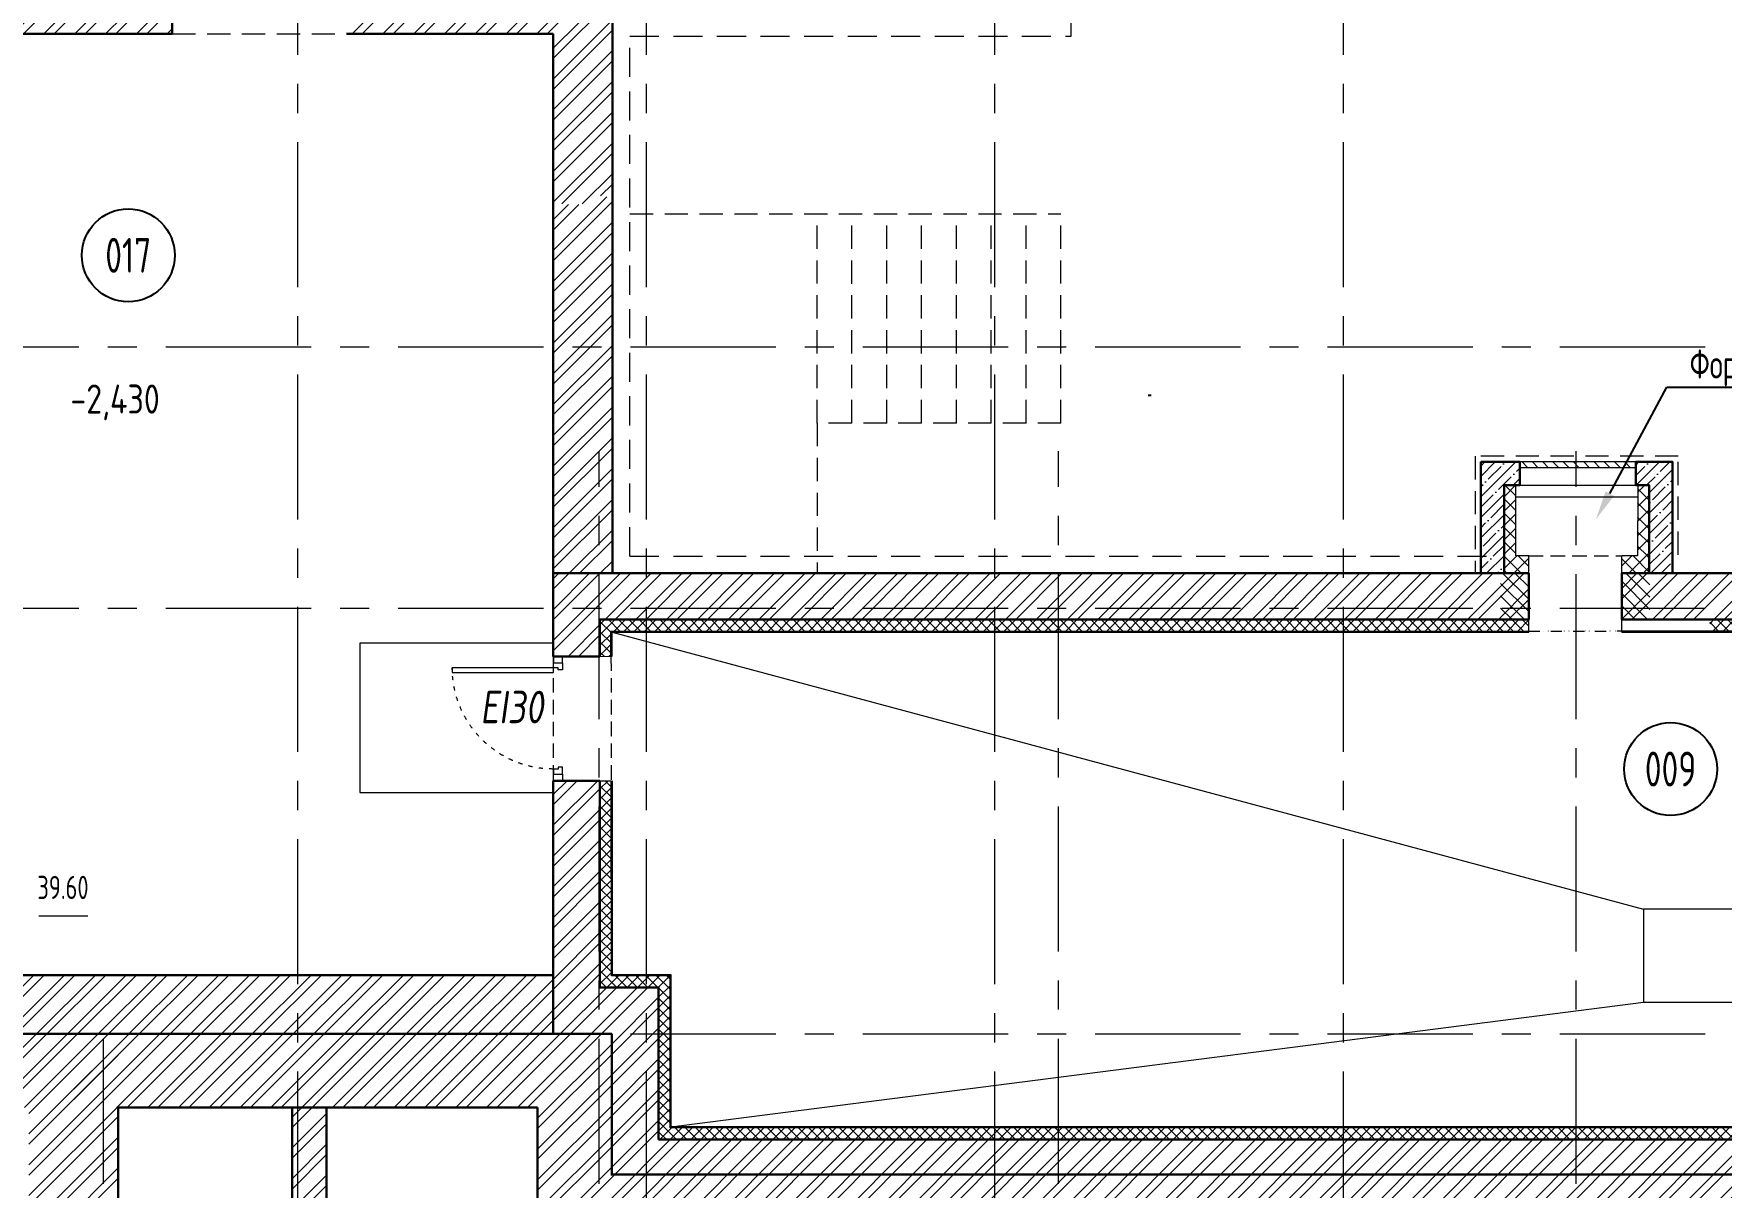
# Model space of a CAD drawing. Header units: millimetres. Extents: x -8689834 to 9419935, y 0 to 233063.
# Drawn here: x -334443 to -319917, y 81366 to 91296 of the extents above; entities that cross this region are included whole.
import ezdxf
from ezdxf import colors
from ezdxf.entities.mleader import LeaderData, LeaderLine
from ezdxf.enums import TextEntityAlignment as Align
from ezdxf.math import Vec2, Vec3

# ---------------------------------------------------------------- set-up
doc = ezdxf.new("R2010")
doc.units = ezdxf.units.MM
doc.header["$MEASUREMENT"] = 0
for name, pattern in [('ACAD_ISO03W100', [30, 12, -18]), ('ADSK_Штриховая_ш2 п1', [3, 2, -1]), ('CENTER', [2, 1.25, -0.25, 0.25, -0.25]), ('TRATTEGGIATA', [0.75, 0.5, -0.25]), ('Штрих', [6.35, 3.175, -3.175])]:
    doc.linetypes.add(name, pattern=pattern)
doc.layers.get('0').update_dxf_attribs({"color": 250, "lineweight": 9})
for name, color, linetype, lineweight in [('1 этаж тонкие линии!', 250, 'Continuous', 0), ('_0', 250, 'Continuous', 9), ('_АР ТЕКСТ', 250, 'Continuous', 25), ('АР штриховка стен', 250, 'Continuous', 9), ('АР_Выноски АПР', 7, 'Continuous', 5), ('АР_Двери', 175, 'Continuous', 18), ('АР_Маркер экспликации', 239, 'Continuous', 13), ('АР_МосжилНии_Стены', 127, 'Continuous', 30), ('АР_Навесной фасад', 190, 'Continuous', 5), ('АР_Номер помещения', 1, 'Continuous', 25), ('АР_Оси', 195, 'Continuous', 9), ('АР_Отметки', 250, 'Continuous', 15), ('АР_Помещения_площадь', 19, 'Continuous', 9), ('АР_Сущ Несущая стена', 216, 'Continuous', 30), ('АР_тонкая линия', 250, 'Continuous', 0), ('АР_Утеплитель', 154, 'Continuous', 9), ('АР_Штриховка кирпич', 250, 'Continuous', 9), ('АР_Штриховка монолит', 250, 'Continuous', 9), ('Подвал', 250, 'Continuous', 30)]:
    doc.layers.add(name, color=color, linetype=linetype, lineweight=lineweight)
doc.layers.add('АР_ПБ_Двери', color=7, linetype='Continuous', lineweight=15, true_color=0xdb0000)
doc.styles.add('ISOCPEUR', font='isocpeur.ttf', dxfattribs={"width": 0.7})
doc.styles.get("Standard").update_dxf_attribs({"font": 'isocpeur.ttf', "width": 0.7})
doc.styles.add('Архитект', font='isocpeur.ttf', dxfattribs={"width": 0.8, "oblique": 8})
pattern_1 = [(45, (-1298418.67, 164822.8), (-132.58252, 132.58252), []), (45, (-1298330.29, 164822.8), (-132.58252, 132.58252), [])]

# ---------------------------------------------------------------- blocks, each defined once
blk = doc.blocks.new('*U252')
for points in [[(-55, -80), (-55, 0), (-115, 0), (-115, -40), (-100, -40), (-100, -80), (-55, -80)], [(0, 0), (0, -80), (-55, -80), (-55, 0), (0, 0)], [(-1070, 0), (-1070, -80), (-1015, -80), (-1015, 0), (-1070, 0)], [(-1015, -80), (-1015, 0), (-955, 0), (-955, -40), (-970, -40), (-970, -80), (-1015, -80)]]:
    blk.add_lwpolyline(points)
blk.add_lwpolyline([(-100, -80), (-100, -950), (-140, -950), (-140, -80)], close=True)
at = {"linetype": 'ACAD_ISO03W100', "ltscale": 3}
blk.add_arc((-100, -80), 870, 180, 270, dxfattribs=at)
blk = doc.blocks.new('*U263')
at = {"layer": 'АР_Номер помещения', "color": 7}
blk.add_circle((-10199, 1914), 400, dxfattribs=at)
at = {"layer": 'АР_Помещения_площадь', "color": 7}
blk.add_line((-3518, -770), (-3940, -770), dxfattribs=at)
at = {"color": 7, "style": 'ISOCPEUR', "width": 0.7, "flags": 1}
blk.add_attdef('КАТЕГОРИЯ', (-499, -2092), '', height=250, dxfattribs=at)
at = {"layer": 'АР_Номер помещения', "color": 7, "style": 'ISOCPEUR', "width": 0.7}
blk.add_attdef('НОМЕР_ПОМЕЩЕНИЯ', text='', height=300, dxfattribs=at).set_placement((-10199, 1914), align=Align.MIDDLE_CENTER)
at = {"layer": 'АР_Помещения_площадь', "color": 7, "lineweight": 30, "width": 0.7, "flags": 104}
blk.add_attdef('ИМЯ_ПОМЕЩЕНИЯ', text='', height=100, dxfattribs=at).set_placement((158, 1217), align=Align.MIDDLE_CENTER)
at = {"layer": 'АР_Помещения_площадь', "color": 7, "style": 'ISOCPEUR', "width": 0.7}
blk.add_attdef('ПЛОЩАДЬ_ПОМЕЩЕНИЯ', text='', height=200, dxfattribs=at).set_placement((-3513, -523), align=Align.MIDDLE_RIGHT)
blk = doc.blocks.new('_DotSmall')
at = {"color": 0, "linetype": 'ByBlock', "const_width": 0.5}
blk.add_lwpolyline([(-0.0625, 0, 1), (0.0625, 0, 1)], format="xyb", close=True, dxfattribs=at)
blk = doc.blocks.new('*U867')
at = {"layer": 'АР_Номер помещения', "color": 7}
blk.add_circle((-11006, 2671), 400, dxfattribs=at)
at = {"layer": 'АР_Помещения_площадь', "color": 7}
blk.add_line((-11353, -3017), (-11775, -3017), dxfattribs=at)
at = {"color": 7, "style": 'ISOCPEUR', "width": 0.7, "flags": 1}
blk.add_attdef('КАТЕГОРИЯ', (-499, -2092), '', height=250, dxfattribs=at)
at = {"layer": 'АР_Номер помещения', "color": 7, "style": 'ISOCPEUR', "width": 0.7}
blk.add_attdef('НОМЕР_ПОМЕЩЕНИЯ', text='', height=300, dxfattribs=at).set_placement((-11006, 2671), align=Align.MIDDLE_CENTER)
at = {"layer": 'АР_Помещения_площадь', "color": 7, "lineweight": 30, "width": 0.7, "flags": 104}
blk.add_attdef('ИМЯ_ПОМЕЩЕНИЯ', text='', height=100, dxfattribs=at).set_placement((158, 1217), align=Align.MIDDLE_CENTER)
at = {"layer": 'АР_Помещения_площадь', "color": 7, "style": 'ISOCPEUR', "width": 0.7}
blk.add_attdef('ПЛОЩАДЬ_ПОМЕЩЕНИЯ', text='', height=200, dxfattribs=at).set_placement((-11348, -2770), align=Align.MIDDLE_RIGHT)

msp = doc.modelspace()

# ---------------------------------------------------------------- hatches: boundary and pattern name
at = {"layer": '1 этаж тонкие линии!', "ltscale": 100, "transparency": 33554559}
h = msp.add_hatch(dxfattribs=at)
h.set_pattern_fill('ANSI37', scale=500, style=0)
h.paths.add_polyline_path([(-312975.754, 86253.449), (-312975.76, 86154.645), (-314046.576, 86154.332), (-314046.732, 86252.664), (-320016.385, 86252.576), (-320016.688, 86154.332), (-321574.363, 86154.152), (-321574.389, 86252.637), (-329569.439, 86252.563), (-329569.439, 85936.108), (-329469.908, 85936.229), (-329474.543, 85936.263), (-329472.59, 84864.982), (-329569.454, 84865.047), (-329569.454, 83085.565), (-329065.818, 83085.5), (-329065.818, 81775.682), (-312753.3, 81775.682), (-312753.3, 86252.63)])
h.paths.add_polyline_path([(-314046.576, 86154.332), (-314052.677, 86154.332), (-329474.313, 86153.756), (-329470.35, 83185.5), (-328965.818, 83185.81), (-328965.818, 81875.993), (-312853.3, 81875.682), (-312853.327, 86154.686)], flags=16)
at = {"layer": '_0', "lineweight": 9, "ltscale": 500, "transparency": 33554636}
h = msp.add_hatch(dxfattribs=at)
h.set_pattern_fill('ANSI31', color=256, scale=500, angle=-90)
h.set_pattern_definition([(315, (-387247.02, -56520.707), (44.194174, 44.194174), [])])
h.paths.add_polyline_path([(-321987.011, 87609.239), (-321937.011, 87609.212), (-321937.011, 87609.068), (-321652.006, 87609.113), (-321652.006, 87559.408), (-320653.094, 87559.476), (-320653.094, 87609.344)])
at = {"layer": 'АР штриховка стен', "ltscale": 100}
h = msp.add_hatch(dxfattribs=at)
h.set_pattern_fill('ANSI31', color=1, scale=600, angle=-90)
h.set_pattern_definition([(315, (-231262.965, 933633.57), (53.0330086, 53.0330086), [])])
h.paths.add_polyline_path([(-320774.18, 86252.857), (-320774.177, 86650.462), (-320532.646, 86650.242), (-320532.649, 86252.637)])
h.paths.add_polyline_path([(-321816.935, 86252.637), (-321816.935, 86650.242), (-321574.36, 86650.242), (-321574.36, 86252.637)])
at = {"layer": 'АР_Утеплитель', "ltscale": 100}
h = msp.add_hatch(dxfattribs=at)
h.set_pattern_fill('ANSI37', color=256, scale=700, angle=90)
h.paths.add_polyline_path([(-321786.993, 87408.622), (-321787.005, 86800.641), (-321686.997, 86800.641), (-321687.002, 87409.38)])
h = msp.add_hatch(dxfattribs=at)
h.set_pattern_fill('ANSI37', color=256, scale=700, angle=90)
h.paths.add_polyline_path([(-320637.25, 87408.684), (-320637.228, 86800.768), (-320536.918, 86800.659), (-320536.957, 87409.334)])
h = msp.add_hatch(dxfattribs=at)
h.set_pattern_fill('ANSI37', color=256, scale=700, angle=90)
h.paths.add_polyline_path([(-321787, 86800.088), (-321787.013, 86650.846), (-321574.358, 86650.682), (-321574.363, 86800.682)])
h = msp.add_hatch(dxfattribs=at)
h.set_pattern_fill('ANSI37', color=256, scale=700, angle=90)
h.paths.add_polyline_path([(-320774.171, 86800.682), (-320774.186, 86650.682), (-320536.884, 86652.28), (-320536.886, 86800.561)])
at = {"layer": 'АР_Штриховка кирпич', "ltscale": 100}
h = msp.add_hatch(dxfattribs=at)
h.set_pattern_fill('ANSI32', color=256, scale=500)
h.set_pattern_definition(pattern_1)
h.paths.add_polyline_path([(-329581.106, 89825.798), (-329581.553, 89825.798)])
h.paths.add_polyline_path([(-329581.106, 89900), (-329462.192, 89900), (-329462.192, 91425.682), (-325662.036, 91425.682), (-325662.036, 91935.682), (-326172.071, 91935.682), (-329171.994, 91935.682), (-329172.092, 92315.338), (-329681.98, 92315.338), (-329682.036, 91935.682), (-331750.926, 91935.682), (-331750.926, 91295.682), (-329972.192, 91295.682), (-329972.192, 89830.5), (-329651.106, 89830.5)])
h = msp.add_hatch(dxfattribs=at)
h.set_pattern_fill('ANSI32', color=256, scale=500)
h.set_pattern_definition(pattern_1)
h.paths.add_polyline_path([(-335492.192, 83192.411), (-334852.192, 83192.411), (-334852.192, 91294.874), (-333250.926, 91296.087), (-333250.926, 91935.278), (-335492.192, 91935.682)])
h = msp.add_hatch(dxfattribs=at)
h.set_pattern_fill('ANSI32', color=256, scale=500)
h.set_pattern_definition([(45, (-15289.27, 0), (-132.58252, 132.58252), []), (45, (-15200.88, 0), (-132.58252, 132.58252), [])])
h.paths.add_polyline_path([(-329462.192, 89890.798), (-329581.106, 89890.798), (-329581.106, 89825.798), (-329651.106, 89825.798), (-329972.192, 89825.798), (-329972.192, 88600.682), (-329462.192, 88600.682)])
h.paths.add_polyline_path([(-329462.192, 88600.682), (-329972.192, 88600.682), (-329972.192, 86650.682), (-329877.01, 86650.682), (-329462.192, 86650.682)])
h = msp.add_hatch(dxfattribs=at)
h.set_pattern_fill('ANSI32', color=256, scale=500)
h.paths.add_polyline_path([(-329971.818, 86650.704), (-321575.888, 86650.661), (-321574.36, 86252.637), (-329569.508, 86258.559), (-329569.508, 85936.071), (-329971.818, 85936.071)])
h = msp.add_hatch(dxfattribs=at)
h.set_pattern_fill('ANSI32', color=256, scale=500)
h.paths.add_polyline_path([(-320774.88, 86650.693), (-314046.609, 86650.682), (-314046.609, 86252.637), (-320773.476, 86252.626)])
h = msp.add_hatch(dxfattribs=at)
h.set_pattern_fill('ANSI32', color=256, scale=500)
h.paths.add_polyline_path([(-329468.316, 82685.682), (-329972.026, 82685.682), (-329971.609, 84865.189), (-329569.454, 84865.112), (-329569.454, 83085.5), (-329065.818, 83085.5), (-329065.818, 81775.682), (-296113.817, 81775.661), (-296113.817, 83086), (-295478.348, 83086), (-295478.348, 86252.637), (-295076.831, 86252.633), (-295076.831, 82685.682), (-295715.317, 82685.682), (-295715.317, 81707.5), (-295705.291, 80957.162), (-329468.316, 80969.003)])
h = msp.add_hatch(dxfattribs=at)
h.set_pattern_fill('ANSI32', color=256, scale=500)
h.paths.add_polyline_path([(-346852.069, 83700.689), (-347492.006, 83700.682), (-347492.014, 82045.67), (-340491.827, 82045.695), (-340491.827, 82685.68), (-329971.818, 82685.68), (-329971.818, 83192.411), (-341131.827, 83192.405), (-341131.827, 82685.689), (-346851.951, 82685.676)])
h = msp.add_hatch(dxfattribs=at)
h.set_pattern_fill('ANSI32', color=256, scale=500)
h.paths.add_polyline_path([(-339853.318, 82050.5), (-330106.827, 82051.497), (-330106.828, 80969.207), (-329468.316, 80969.003), (-329468.316, 82685.682), (-329576.827, 82685.682), (-329971.818, 82685.755), (-340493.318, 82685.682), (-340493.318, 64815.685), (-346842.012, 64815.685), (-346842.012, 55105.682), (-333741.706, 55105.68), (-333741.706, 61455.681), (-332347.87, 61455.684), (-332347.87, 62094), (-334239.751, 62094), (-334239.751, 55506.503), (-346441.827, 55506.497), (-346441.082, 64414.997), (-340492.572, 64415.003), (-340517.573, 61455.682), (-334214.005, 61455.682), (-334225.318, 62094.728), (-339853.263, 62094.728), (-339853.372, 64904.622)])
h = msp.add_hatch(dxfattribs=at)
h.set_pattern_fill('ANSI32', color=256, scale=500)
h.paths.add_polyline_path([(-333716.86, 82685.681), (-334136.666, 82685.681), (-334136.666, 62094), (-333716.794, 62094)])
h.paths.add_polyline_path([(-334136.666, 82685.682), (-334484.741, 82685.681), (-334484.741, 62094), (-334136.666, 62094)])
h = msp.add_hatch(dxfattribs=at)
h.set_pattern_fill('ANSI32', color=256, scale=500)
h.paths.add_polyline_path([(-332219.797, 75648.813), (-332218.616, 82051.51), (-331922.35, 82051.488), (-331922.119, 75607.235), (-332221.997, 75607.235), (-332219.297, 75648.769)])
at = {"layer": 'АР_Штриховка монолит', "ltscale": 100}
h = msp.add_hatch(dxfattribs=at)
h.set_pattern_fill('ANSI35', color=256, scale=500)
h.set_pattern_definition([(45, (-134938.16, 0), (-88.38835, 88.38835), []), (45, (-134849.77, 0), (-88.38835, 88.38835), [156.25, -31.25, 0, -31.25])])
h.paths.add_polyline_path([(-321167.01, 87559.381), (-321167.01, 87409.135), (-321652.005, 87409.135), (-321652.006, 87559.381)], flags=16)
h.paths.add_polyline_path([(-320653.094, 87559.391), (-320653.09, 87409.202), (-321167.01, 87409.2), (-321167.01, 87559.39)], flags=16)
h.paths.add_polyline_path([(-320653.102, 87559.387), (-321652.014, 87559.385), (-321651.997, 87609.125), (-321987.013, 87609.089), (-321986.863, 86650.682), (-321787.009, 86650.688), (-321786.993, 87409.068), (-320536.982, 87409.249), (-320536.872, 86650.681), (-320336.925, 86650.679), (-320336.921, 87609.26), (-320653.086, 87609.224)])

# ---------------------------------------------------------------- linework, layer by layer
at = {"linetype": 'TRATTEGGIATA', "ltscale": 500}
for p, q in [((-325514.191, 91275.682), (-325514.213, 99595.682)), ((-329312.189, 91275.878), (-325514.191, 91275.954)), ((-329312.1, 86799.392), (-329312.189, 91275.878)), ((-329312.192, 86799.392), (-321935.807, 86799.54))]:
    msp.add_line(p, q, dxfattribs=at)
at = {"layer": '_0', "ltscale": 100}
msp.add_lwpolyline([(-321652.006, 87409.31), (-321652.006, 87609.332)], dxfattribs=at)
at = {"layer": '_АР ТЕКСТ', "color": 242, "linetype": 'ByBlock', "lineweight": -2, "true_color": 0xcd2027}
msp.add_line((-324851.289, 88184.438), (-324825.281, 88184.438), dxfattribs=at)
at = {"layer": 'АР_МосжилНии_Стены', "ltscale": 100}
for p, q in [((-333250.926, 91935.682), (-333250.926, 91295.682)), ((-329462.192, 89760.798), (-329462.192, 91425.682)), ((-334852.192, 91295.682), (-333250.926, 91295.682)), ((-331750.926, 91295.682, 1.084), (-329972.192, 91295.682)), ((-329972.192, 89825.798), (-329972.192, 91295.682)), ((-329972.192, 86650.682), (-329972.192, 89825.798)), ((-329462.192, 86650.682), (-329462.192, 89890.798)), ((-321574.36, 86650.682), (-329972.192, 86650.682)), ((-321574.178, 86650.682), (-329972.01, 86650.682)), ((-321574.36, 86650.682), (-321574.178, 86650.682)), ((-314046.792, 86650.682), (-320774.36, 86650.682)), ((-314046.609, 86650.682), (-320774.178, 86650.682)), ((-329971.818, 84865.19), (-329971.818, 82685.682)), ((-329569.454, 84864.967), (-329971.818, 84864.967)), ((-329569.454, 83085.5), (-329569.454, 84864.967)), ((-329065.818, 83085.5), (-329569.454, 83085.5)), ((-329065.818, 81775.682), (-329065.818, 83085.5)), ((-340491.827, 82685.68), (-329468.316, 82685.682)), ((-329468.316, 82685.682), (-329468.316, 81468.107)), ((-333716.827, 82051.5), (-330106.827, 82051.497)), ((-332219.297, 75607.235), (-332219.078, 82051.499)), ((-331923.268, 82051.499), (-331919.419, 75607.235)), ((-330106.828, 80826.455), (-330106.827, 82051.5)), ((-329468.316, 81475.682), (-295715.317, 81475.682))]:
    msp.add_line(p, q, dxfattribs=at)
for points in [[(-321574.36, 86252.637), (-329569.508, 86252.637), (-329569.399, 85936.071), (-329971.818, 85936.071), (-329971.818, 86650.682)], [(-314046.609, 86252.637), (-320774.178, 86252.637)], [(-346852.01, 82685.682), (-341131.827, 82685.682), (-341131.827, 83192.411), (-329971.818, 83192.411)], [(-333716.827, 62094), (-333716.827, 62094), (-333716.827, 82051.5)], [(-296113.817, 81775.682), (-329065.818, 81775.682)]]:
    msp.add_lwpolyline(points, dxfattribs=at)
at = {"layer": 'АР_Навесной фасад', "ltscale": 100}
for p, q in [((-320603.131, 87609.236), (-321652.006, 87609.218)), ((-320653.126, 87559.395), (-321652.006, 87559.377)), ((-321687.005, 86800.644), (-321686.994, 87409.074)), ((-321686.996, 87309.004), (-320636.808, 87309.006)), ((-321652.006, 87409.31), (-320603.09, 87409.235)), ((-320636.76, 87407.771), (-320637.059, 86800.71)), ((-321737.004, 86800.845), (-321737.007, 86800.845)), ((-321574.365, 86800.682), (-321687.005, 86801.015)), ((-321574.36, 86650.682), (-321574.36, 86800.682)), ((-320637.059, 86800.603), (-320774.178, 86800.682)), ((-320774.178, 86650.682), (-320774.178, 86800.682))]:
    msp.add_line(p, q, dxfattribs=at)
at = {"layer": 'АР_Оси', "linetype": 'CENTER', "ltscale": 1000}
for p, q in [((-332172.071, 134363.151), (-332172.071, 78630.803)), ((-329172.071, 134363.151), (-329172.071, 78630.803)), ((-326172.071, 134363.151), (-326172.071, 78630.803)), ((-323172.071, 134363.151), (-323172.071, 78630.803)), ((-359305.765, 88600.682), (-276127.363, 88600.682)), ((-329577.01, 53394.411), (-329577.01, 87701.889)), ((-325622.01, 53394.411), (-325622.01, 87701.889)), ((-321167.01, 53394.411), (-321167.01, 87701.889)), ((-359305.765, 86350.682), (-276127.363, 86350.682)), ((-359305.765, 82685.682), (-275708.6, 82685.682)), ((-333842.01, 53394.411), (-333842.01, 82776.945))]:
    msp.add_line(p, q, dxfattribs=at)
at = {"layer": 'АР_Сущ Несущая стена', "ltscale": 100}
for p, q in [((-321987.011, 87609.079), (-321986.864, 86650.682)), ((-321787.007, 86650.682), (-321786.994, 87409.074)), ((-321786.994, 87409.074), (-321652.006, 87409.094))]:
    msp.add_line(p, q, dxfattribs=at)
at = {"layer": 'АР_Сущ Несущая стена', "linetype": 'Штрих', "lineweight": 9, "ltscale": 30}
msp.add_line((-321574.372, 86153.152, -1.378), (-320774.372, 86154.332, -1.378), dxfattribs=at)
at = {"layer": 'АР_Сущ Несущая стена', "ltscale": 100}
for points in [[(-321652.006, 87609.113), (-321987.011, 87609.068)], [(-321652.006, 87409.067), (-321652.006, 87609.332)], [(-320336.849, 86650.682), (-320336.996, 87609.274), (-320653.095, 87609.229)], [(-320653.095, 87609.236), (-320653.09, 87409.235)], [(-320653.09, 87409.233), (-320536.979, 87409.248), (-320536.875, 86650.682)], [(-321574.36, 86650.682), (-321574.36, 86252.637)], [(-320774.178, 86252.637), (-320774.178, 86650.682)]]:
    msp.add_lwpolyline(points, dxfattribs=at)
at = {"layer": 'АР_тонкая линия', "linetype": 'ADSK_Штриховая_ш2 п1', "ltscale": 100}
for p, q in [((-333250.926, 91295.682), (-331750.926, 91295.682, 1.084)), ((-329312.192, 89745.461), (-325601.055, 89745.461)), ((-327701.085, 87944.375), (-327701.063, 89745.553)), ((-327401.071, 87944.211), (-327401.071, 89745.541)), ((-327101.071, 87944.23), (-327101.071, 89745.53)), ((-326801.071, 87944.249), (-326801.071, 89745.518)), ((-326501.071, 87944.268), (-326501.071, 89745.507)), ((-326201.071, 87944.287), (-326201.071, 89745.495)), ((-325901.071, 87944.307), (-325901.071, 89745.484)), ((-325601.071, 87944.326), (-325601.071, 89745.472)), ((-325601.071, 87944.375), (-327701.057, 87944.375)), ((-327701.057, 87944.192), (-327701.057, 86650.682)), ((-322037.008, 87659.113), (-322037.008, 86650.682)), ((-320286.991, 87659.113), (-322037.008, 87659.113)), ((-320286.991, 86810.682), (-320286.991, 87659.113))]:
    msp.add_line(p, q, dxfattribs=at)
at = {"layer": 'АР_тонкая линия', "color": 18, "ltscale": 500, "true_color": 0x000000}
for p, q in [((-321574.352, 86143.152, -0.339), (-321574.389, 86252.637, 1.177)), ((-320774.145, 86144.332, -0.335), (-320774.178, 86252.637)), ((-329601.357, 85936.071), (-329464.543, 85936.32, -1.486)), ((-329569.454, 84864.967), (-329472.591, 84865.143, -1.378))]:
    msp.add_line(p, q, dxfattribs=at)
at = {"layer": 'АР_тонкая линия', "color": 18, "ltscale": 500, "true_color": 0x000000, "elevation": -1.378}
for points in [[(-329474.543, 85936.229), (-329474.785, 86154.144), (-321574.326, 86153.152)], [(-312975.76, 86154.645), (-312853.3, 86154.203), (-312853.3, 81876.303), (-328965.818, 81876.303), (-328965.818, 83185.5), (-329470.793, 83185.5), (-329472.59, 84864.982)], [(-329464.543, 85936.247), (-329464.767, 86144.143), (-321574.328, 86143.152)], [(-312975.336, 86144.195), (-312863.3, 86144.197), (-312863.3, 81886.303), (-328955.818, 81886.303), (-328955.818, 83195.5), (-329460.811, 83195.5), (-329462.59, 84865)], [(-320774.372, 86154.332), (-314046.576, 86154.332)], [(-320774.145, 86144.332), (-314046.572, 86144.332)]]:
    msp.add_lwpolyline(points, dxfattribs=at)
at = {"layer": 'Подвал', "linetype": 'TRATTEGGIATA', "lineweight": 13, "ltscale": 250}
for p, q in [((-321574.365, 86800.682), (-320774.183, 86800.717)), ((-329971.818, 85936.071), (-329971.98, 84865.042)), ((-329474.543, 85936.229, -1.378), (-329472.59, 84864.982, -1.378))]:
    msp.add_line(p, q, dxfattribs=at)
at = {"layer": 'Подвал', "lineweight": 13, "ltscale": 500}
for p, q in [((-329464.767, 86144.143, -1.378), (-320586.718, 83760.56)), ((-328955.818, 81886.303, -1.378), (-320586.718, 82958.835))]:
    msp.add_line(p, q, dxfattribs=at)
at = {"layer": 'Подвал', "lineweight": 9, "ltscale": 100}
for points in [[(-329971.818, 86050.104), (-331635.154, 86050.104), (-331635.154, 84765.19), (-329971.818, 84765.19)], [(-331635.154, 86050.104), (-331635.154, 84765.19)]]:
    msp.add_lwpolyline(points, dxfattribs=at)
at = {"layer": 'Подвал', "lineweight": 13, "ltscale": 500}
msp.add_lwpolyline([(-320586.718, 82958.835), (-319785.2, 82958.835), (-319785.2, 83760.56), (-320586.718, 83760.56)], close=True, dxfattribs=at)

# ---------------------------------------------------------------- block references
at = {"layer": 'АР_Двери', "xscale": -1, "rotation": 270}
msp.add_blockref('*U252', (-329890.517, 85936.071), dxfattribs=at)
at = {"layer": 'АР_Маркер экспликации', "color": 7}
ref = msp.add_blockref('*U867', (-322623.936, 86717.221, 2.343), dxfattribs=at)
ref.add_attrib('НОМЕР_ПОМЕЩЕНИЯ', '017', dxfattribs={"layer": 'АР_Номер помещения', "color": 7, "height": 300, "style": 'ISOCPEUR', "width": 0.7}).set_placement((-333629.791, 89388.565, 2.343), align=Align.MIDDLE_CENTER)
ref.add_attrib('ПЛОЩАДЬ_ПОМЕЩЕНИЯ', '39.60', dxfattribs={"layer": 'АР_Помещения_площадь', "color": 7, "height": 200, "style": 'ISOCPEUR', "width": 0.7}).set_placement((-333971.634, 83946.938, 2.343), align=Align.MIDDLE_RIGHT)
ref = msp.add_blockref('*U263', (-310154.72, 83051.519, 1.962), dxfattribs=at)
ref.add_attrib('НОМЕР_ПОМЕЩЕНИЯ', '009', dxfattribs={"layer": 'АР_Номер помещения', "color": 7, "height": 300, "style": 'ISOCPEUR', "width": 0.7}).set_placement((-320353.906, 84965.706, 1.962), align=Align.MIDDLE_CENTER)
ref.add_attrib('ПЛОЩАДЬ_ПОМЕЩЕНИЯ', '64.68', dxfattribs={"layer": 'АР_Помещения_площадь', "color": 7, "height": 200, "style": 'ISOCPEUR', "width": 0.7}).set_placement((-313667.381, 82528.039, 1.962), align=Align.MIDDLE_RIGHT)

# ---------------------------------------------------------------- texts
at = {"layer": 'АР_ПБ_Двери', "lineweight": 35, "style": 'Архитект', "oblique": 8, "width": 0.8}
msp.add_text('EI30', height=280, dxfattribs=at).set_placement((-330599.227, 85359.749))

# ---------------------------------------------------------------- leaders
at = {"layer": 'АР_Выноски АПР'}
ml = msp.add_multileader_mtext('Standard', dxfattribs=at)
ml.set_content('\\A1;Форшахта', color=256, style='ISOCPEUR')
ml.set_leader_properties()
ml.build(insert=Vec2(0, 0))
ml.multileader.update_dxf_attribs({"text_left_attachment_type": 6, "text_right_attachment_type": 6, "dogleg_length": 100, "arrow_head_size": 250})
ctx = ml.context
ctx.base_point, ctx.char_height, ctx.arrow_head_size, ctx.landing_gap_size, ctx.plane_origin = Vec3(-320213.968, 88252.065), 250, 250, 25, Vec3(-342887.422, 87910.291)
ctx.left_attachment, ctx.right_attachment = 6, 6
notes = []
notes.append((ctx, [(1, (1, 1, 0), (-320384.468, 88252.065), (1, 0), 170.5, [(1, [(-320995.48, 87116.459)], 0, [])])]))
ctx.mtext.insert, ctx.mtext.width, ctx.mtext.flow_direction = Vec3(-320188.968, 88577.065), 6281.17788, 5
at = {"layer": 'АР_Отметки'}
ml = msp.add_multileader_mtext('Standard', dxfattribs=at)
ml.set_content('{\\W0.8;-2,430}', color=256, style='ISOCPEUR')
ml.set_leader_properties(color=256, linetype='Continuous', lineweight=-1)
ml.set_arrow_properties(name='DOTSMALL')
ml.build(insert=Vec2(0, 0))
ml.multileader.update_dxf_attribs({"has_text_frame": 1, "text_left_attachment_type": 4, "text_right_attachment_type": 4, "dogleg_length": 100, "arrow_head_size": 180})
ctx = ml.context
ctx.base_point, ctx.char_height, ctx.arrow_head_size, ctx.landing_gap_size, ctx.plane_origin = Vec3(-336711.886, 117132.656), 250, 180, 50, Vec3(-335659.193, 115477.482)
ctx.left_attachment, ctx.right_attachment = 4, 4
notes.append((ctx, [(0, (0, 0, 0), (0, 0), (1, 0), 1, [])]))
ctx.mtext.insert, ctx.mtext.width, ctx.mtext.line_spacing_style, ctx.mtext.flow_direction = Vec3(-336661.886, 117465.989), 852.69703, 2, 5
ml = msp.add_multileader_mtext('Standard', dxfattribs=at)
ml.set_content('{\\W0.8;-2,730}', color=256, style='ISOCPEUR')
ml.set_leader_properties(color=256, linetype='Continuous', lineweight=-1)
ml.set_arrow_properties(name='DOTSMALL')
ml.build(insert=Vec2(0, 0))
ml.multileader.update_dxf_attribs({"has_text_frame": 1, "text_left_attachment_type": 4, "text_right_attachment_type": 4, "dogleg_length": 100, "arrow_head_size": 180})
ctx = ml.context
ctx.base_point, ctx.char_height, ctx.arrow_head_size, ctx.landing_gap_size, ctx.plane_origin = Vec3(-346371.356, 101933.6), 250, 180, 50, Vec3(-346327.75, 100655.48)
ctx.left_attachment, ctx.right_attachment = 4, 4
notes.append((ctx, [(0, (0, 0, 0), (0, 0), (1, 0), 1, [])]))
ctx.mtext.insert, ctx.mtext.width, ctx.mtext.defined_height, ctx.mtext.line_spacing_style, ctx.mtext.flow_direction = Vec3(-346321.356, 102266.933), 769.98896, 343.888, 2, 5
ml = msp.add_multileader_mtext('Standard', dxfattribs=at)
ml.set_content('{\\W0.8;-2,730}', color=256, style='ISOCPEUR')
ml.set_leader_properties(color=256, linetype='Continuous', lineweight=-1)
ml.set_arrow_properties(name='DOTSMALL')
ml.build(insert=Vec2(0, 0))
ml.multileader.update_dxf_attribs({"has_text_frame": 1, "text_left_attachment_type": 4, "text_right_attachment_type": 4, "dogleg_length": 100, "arrow_head_size": 180})
ctx = ml.context
ctx.base_point, ctx.char_height, ctx.arrow_head_size, ctx.landing_gap_size, ctx.plane_origin = Vec3(-343122.46, 91149.378), 250, 180, 50, Vec3(-347780.969, 87297.071)
ctx.left_attachment, ctx.right_attachment = 4, 4
notes.append((ctx, [(0, (0, 0, 0), (0, 0), (1, 0), 1, [])]))
ctx.mtext.insert, ctx.mtext.width, ctx.mtext.defined_height, ctx.mtext.line_spacing_style, ctx.mtext.flow_direction = Vec3(-343072.46, 91482.712), 769.98896, 343.888, 2, 5
ml = msp.add_multileader_mtext('Standard', dxfattribs=at)
ml.set_content('{\\W0.8;-2,430}', color=256, style='ISOCPEUR')
ml.set_leader_properties(color=256, linetype='Continuous', lineweight=-1)
ml.set_arrow_properties(name='DOTSMALL')
ml.build(insert=Vec2(0, 0))
ml.multileader.update_dxf_attribs({"has_text_frame": 1, "text_left_attachment_type": 4, "text_right_attachment_type": 4, "dogleg_length": 100, "arrow_head_size": 180})
ctx = ml.context
ctx.base_point, ctx.char_height, ctx.arrow_head_size, ctx.landing_gap_size, ctx.plane_origin = Vec3(-334177.775, 87942.722), 250, 180, 50, Vec3(-333125.082, 86287.549)
ctx.left_attachment, ctx.right_attachment = 4, 4
notes.append((ctx, [(0, (0, 0, 0), (0, 0), (1, 0), 1, [])]))
ctx.mtext.insert, ctx.mtext.width, ctx.mtext.line_spacing_style, ctx.mtext.flow_direction = Vec3(-334127.775, 88276.056), 852.69703, 2, 5
for ctx, leaders in notes:
    for number, flags, end, landing, length, lines in leaders:
        leader = LeaderData()
        leader.index, (leader.has_last_leader_line, leader.has_dogleg_vector, leader.attachment_direction) = number, flags
        leader.last_leader_point, leader.dogleg_vector, leader.dogleg_length = Vec3(end), Vec3(landing), length
        for number, points, colour, breaks in lines:
            line = LeaderLine()
            line.index, line.vertices, line.color, line.breaks = number, Vec3.list(points), colors.encode_raw_color(colour), breaks
            leader.lines.append(line)
        ctx.leaders.append(leader)

doc.saveas('drawing.dxf')
